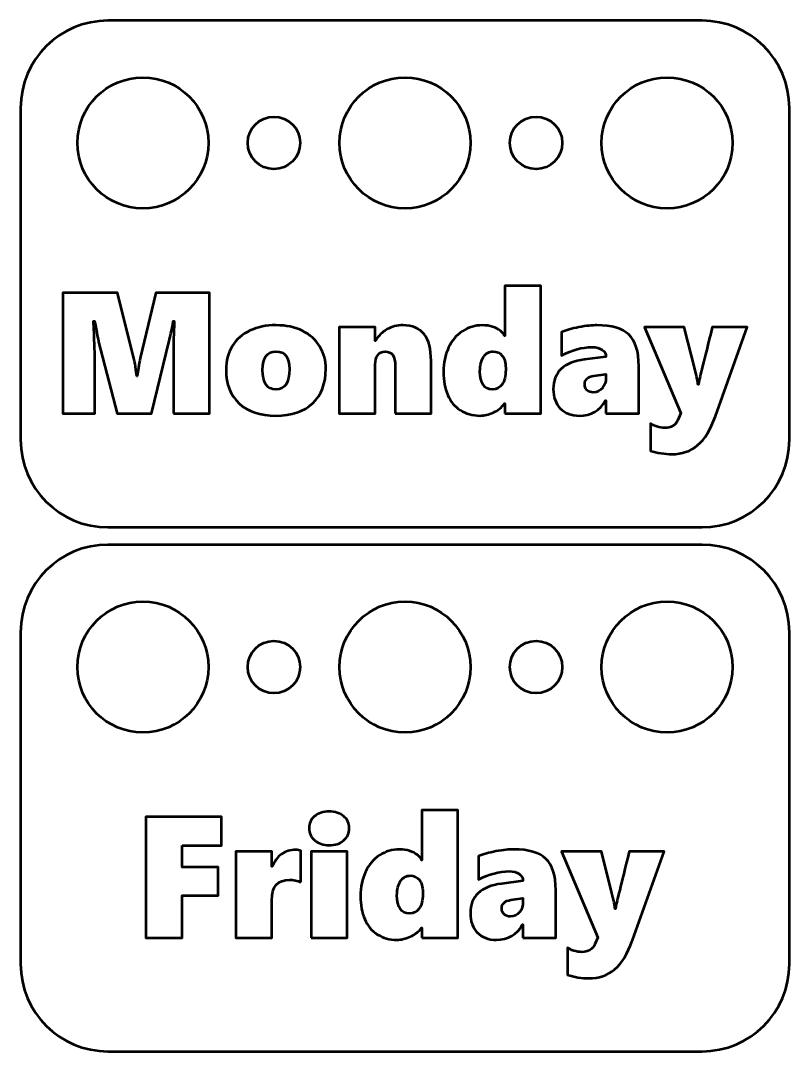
# Model space of a CAD drawing. Header units: centimetres. Extents: x -8.9 to 8.9, y -3 to 3.
# Drawn here: x -8.95 to -4.55, y -2.95 to 2.95 of the extents above; entities that cross this region are included whole.
import ezdxf

# ---------------------------------------------------------------- set-up
doc = ezdxf.new("R2010")
doc.units = ezdxf.units.CM
doc.header["$MEASUREMENT"] = 0
doc.layers.add('Layer 1', color=7, linetype='Continuous')

msp = doc.modelspace()

# ---------------------------------------------------------------- linework, layer by layer
at = {"layer": 'Layer 1', "lineweight": 53}
for centre, major_axis in [((-8.24999, 2.24999), (0, 0.37501)), ((-6.74999, 2.24999), (0, 0.37501)), ((-5.24999, 2.24999), (0, 0.37501)), ((-7.5, 2.25), (0, 0.15)), ((-6, 2.25), (0, 0.15)), ((-8.24999, -0.75001), (0, 0.37501)), ((-6.74999, -0.75001), (0, 0.37501)), ((-5.24999, -0.75001), (0, 0.37501)), ((-7.5, -0.75), (0, 0.15)), ((-6, -0.75), (0, 0.15))]:
    msp.add_ellipse(centre, major_axis=major_axis, ratio=1, dxfattribs=at)
for points in [[(-8.95, 0.55), (-8.95, 0.55), (-8.95, 2.45), (-8.95, 2.45), (-8.95, 2.45), (-8.95, 2.72614), (-8.72614, 2.95), (-8.45, 2.95), (-8.45, 2.95), (-8.45, 2.95), (-5.05, 2.95), (-5.05, 2.95), (-5.05, 2.95), (-4.77386, 2.95), (-4.55, 2.72614), (-4.55, 2.45), (-4.55, 2.45), (-4.55, 2.45), (-4.55, 0.55), (-4.55, 0.55), (-4.55, 0.55), (-4.55, 0.27386), (-4.77386, 0.05), (-5.05, 0.05), (-5.05, 0.05), (-5.05, 0.05), (-8.45, 0.05), (-8.45, 0.05), (-8.45, 0.05), (-8.72614, 0.05), (-8.95, 0.27386), (-8.95, 0.55)], [(-8.95, -2.45), (-8.95, -2.45), (-8.95, -0.55), (-8.95, -0.55), (-8.95, -0.55), (-8.95, -0.27386), (-8.72614, -0.05), (-8.45, -0.05), (-8.45, -0.05), (-8.45, -0.05), (-5.05, -0.05), (-5.05, -0.05), (-5.05, -0.05), (-4.77386, -0.05), (-4.55, -0.27386), (-4.55, -0.55), (-4.55, -0.55), (-4.55, -0.55), (-4.55, -2.45), (-4.55, -2.45), (-4.55, -2.45), (-4.55, -2.72614), (-4.77386, -2.95), (-5.05, -2.95), (-5.05, -2.95), (-5.05, -2.95), (-8.45, -2.95), (-8.45, -2.95), (-8.45, -2.95), (-8.72614, -2.95), (-8.95, -2.72614), (-8.95, -2.45)]]:
    msp.add_open_spline(points, degree=3, knots=[0, 0, 0, 0, 0.1111111, 0.1111111, 0.1111111, 0.1111111, 0.2222222, 0.2222222, 0.2222222, 0.2222222, 0.3333333, 0.3333333, 0.3333333, 0.3333333, 0.4444444, 0.4444444, 0.4444444, 0.4444444, 0.5555556, 0.5555556, 0.5555556, 0.5555556, 0.6666667, 0.6666667, 0.6666667, 0.6666667, 0.7777778, 0.7777778, 0.7777778, 0.7777778, 1, 1, 1, 1], dxfattribs=at)
at = {"layer": 'Layer 1', "color": 5, "lineweight": 53}
for points, knots in [([(-6.17783, 0.70059), (-6.17783, 0.70059), (-6.17783, 0.75788), (-6.17783, 0.75788), (-6.17783, 0.75788), (-6.17783, 0.75788), (-6.17981, 0.75788), (-6.17981, 0.75788), (-6.17981, 0.75788), (-6.19611, 0.73648), (-6.21751, 0.71952), (-6.24385, 0.70718), (-6.24385, 0.70718), (-6.27035, 0.69483), (-6.29637, 0.68874), (-6.32205, 0.68874), (-6.32205, 0.68874), (-6.36419, 0.68874), (-6.4014, 0.69911), (-6.4335, 0.71985), (-6.4335, 0.71985), (-6.46561, 0.7406), (-6.48964, 0.76957), (-6.50561, 0.80678), (-6.50561, 0.80678), (-6.52158, 0.84415), (-6.52948, 0.8881), (-6.52948, 0.93881), (-6.52948, 0.93881), (-6.52948, 0.99116), (-6.51993, 1.03759), (-6.501, 1.07809), (-6.501, 1.07809), (-6.48207, 1.11859), (-6.4554, 1.15003), (-6.42099, 1.17258), (-6.42099, 1.17258), (-6.38658, 1.19514), (-6.3479, 1.20633), (-6.30526, 1.20633), (-6.30526, 1.20633), (-6.28484, 1.20633), (-6.26624, 1.20337), (-6.24895, 1.19761), (-6.24895, 1.19761), (-6.23183, 1.19185), (-6.21685, 1.18411), (-6.20417, 1.17423), (-6.20417, 1.17423), (-6.1915, 1.16452), (-6.18327, 1.1548), (-6.17981, 1.14509), (-6.17981, 1.14509), (-6.17981, 1.14509), (-6.17783, 1.14509), (-6.17783, 1.14509), (-6.17783, 1.14509), (-6.17783, 1.14509), (-6.17783, 1.43155), (-6.17783, 1.43155), (-6.17783, 1.43155), (-6.17783, 1.43155), (-5.97237, 1.43155), (-5.97237, 1.43155), (-5.97237, 1.43155), (-5.97237, 1.43155), (-5.97237, 0.70059), (-5.97237, 0.70059), (-5.97237, 0.70059), (-5.97237, 0.70059), (-6.17783, 0.70059), (-6.17783, 0.70059)], [0, 0, 0, 0, 0.0526316, 0.0526316, 0.0526316, 0.0526316, 0.1052632, 0.1052632, 0.1052632, 0.1052632, 0.1578947, 0.1578947, 0.1578947, 0.1578947, 0.2105263, 0.2105263, 0.2105263, 0.2105263, 0.2631579, 0.2631579, 0.2631579, 0.2631579, 0.3157895, 0.3157895, 0.3157895, 0.3157895, 0.3684211, 0.3684211, 0.3684211, 0.3684211, 0.4210526, 0.4210526, 0.4210526, 0.4210526, 0.4736842, 0.4736842, 0.4736842, 0.4736842, 0.5263158, 0.5263158, 0.5263158, 0.5263158, 0.5789474, 0.5789474, 0.5789474, 0.5789474, 0.6315789, 0.6315789, 0.6315789, 0.6315789, 0.6842105, 0.6842105, 0.6842105, 0.6842105, 0.7368421, 0.7368421, 0.7368421, 0.7368421, 0.7894737, 0.7894737, 0.7894737, 0.7894737, 0.8421053, 0.8421053, 0.8421053, 0.8421053, 0.8947368, 0.8947368, 0.8947368, 0.8947368, 1, 1, 1, 1]), ([(-8.07503, 0.70059), (-8.07503, 0.70059), (-8.07503, 1.07957), (-8.07503, 1.07957), (-8.07503, 1.07957), (-8.07503, 1.11529), (-8.07387, 1.15447), (-8.07173, 1.19728), (-8.07173, 1.19728), (-8.07173, 1.19728), (-8.07025, 1.22905), (-8.07025, 1.22905), (-8.07025, 1.22905), (-8.07025, 1.22905), (-8.07601, 1.22905), (-8.07601, 1.22905), (-8.07601, 1.22905), (-8.08622, 1.17472), (-8.09412, 1.13719), (-8.09956, 1.11628), (-8.09956, 1.11628), (-8.09956, 1.11628), (-8.20146, 0.70059), (-8.20146, 0.70059), (-8.20146, 0.70059), (-8.20146, 0.70059), (-8.39721, 0.70059), (-8.39721, 0.70059), (-8.39721, 0.70059), (-8.39721, 0.70059), (-8.50372, 1.11134), (-8.50372, 1.11134), (-8.50372, 1.11134), (-8.50669, 1.12171), (-8.51426, 1.1609), (-8.52644, 1.22905), (-8.52644, 1.22905), (-8.52644, 1.22905), (-8.5322, 1.22905), (-8.5322, 1.22905), (-8.5322, 1.22905), (-8.52776, 1.12106), (-8.52545, 1.05356), (-8.52545, 1.02656), (-8.52545, 1.02656), (-8.52545, 1.02656), (-8.52545, 0.70059), (-8.52545, 0.70059), (-8.52545, 0.70059), (-8.52545, 0.70059), (-8.70819, 0.70059), (-8.70819, 0.70059), (-8.70819, 0.70059), (-8.70819, 0.70059), (-8.70819, 1.39204), (-8.70819, 1.39204), (-8.70819, 1.39204), (-8.70819, 1.39204), (-8.39622, 1.39204), (-8.39622, 1.39204), (-8.39622, 1.39204), (-8.39622, 1.39204), (-8.30123, 1.01668), (-8.30123, 1.01668), (-8.30123, 1.01668), (-8.29892, 1.00894), (-8.29596, 0.9933), (-8.29217, 0.9696), (-8.29217, 0.9696), (-8.28855, 0.94605), (-8.28625, 0.92778), (-8.28526, 0.91494), (-8.28526, 0.91494), (-8.28526, 0.91494), (-8.2823, 0.91494), (-8.2823, 0.91494), (-8.2823, 0.91494), (-8.27884, 0.94424), (-8.27324, 0.97865), (-8.2655, 1.01849), (-8.2655, 1.01849), (-8.2655, 1.01849), (-8.17677, 1.39204), (-8.17677, 1.39204), (-8.17677, 1.39204), (-8.17677, 1.39204), (-7.86957, 1.39204), (-7.86957, 1.39204), (-7.86957, 1.39204), (-7.86957, 1.39204), (-7.86957, 0.70059), (-7.86957, 0.70059), (-7.86957, 0.70059), (-7.86957, 0.70059), (-8.07503, 0.70059), (-8.07503, 0.70059)], [0, 0, 0, 0, 0.04, 0.04, 0.04, 0.04, 0.08, 0.08, 0.08, 0.08, 0.12, 0.12, 0.12, 0.12, 0.16, 0.16, 0.16, 0.16, 0.2, 0.2, 0.2, 0.2, 0.24, 0.24, 0.24, 0.24, 0.28, 0.28, 0.28, 0.28, 0.32, 0.32, 0.32, 0.32, 0.36, 0.36, 0.36, 0.36, 0.4, 0.4, 0.4, 0.4, 0.44, 0.44, 0.44, 0.44, 0.48, 0.48, 0.48, 0.48, 0.52, 0.52, 0.52, 0.52, 0.56, 0.56, 0.56, 0.56, 0.6, 0.6, 0.6, 0.6, 0.64, 0.64, 0.64, 0.64, 0.68, 0.68, 0.68, 0.68, 0.72, 0.72, 0.72, 0.72, 0.76, 0.76, 0.76, 0.76, 0.8, 0.8, 0.8, 0.8, 0.84, 0.84, 0.84, 0.84, 0.88, 0.88, 0.88, 0.88, 0.92, 0.92, 0.92, 0.92, 1, 1, 1, 1]), ([(-7.20299, 0.95626), (-7.20299, 0.87296), (-7.22817, 0.8076), (-7.27839, 0.76002), (-7.27839, 0.76002), (-7.32876, 0.71244), (-7.39906, 0.68874), (-7.48944, 0.68874), (-7.48944, 0.68874), (-7.57916, 0.68874), (-7.64897, 0.71195), (-7.69902, 0.75838), (-7.69902, 0.75838), (-7.7489, 0.8048), (-7.77392, 0.86884), (-7.77392, 0.9505), (-7.77392, 0.9505), (-7.77392, 1.00285), (-7.76223, 1.04829), (-7.73869, 1.08681), (-7.73869, 1.08681), (-7.71531, 1.12534), (-7.68189, 1.15497), (-7.63843, 1.17555), (-7.63843, 1.17555), (-7.59497, 1.19613), (-7.54509, 1.20633), (-7.48845, 1.20633), (-7.48845, 1.20633), (-7.43001, 1.20633), (-7.3793, 1.19563), (-7.33634, 1.17407), (-7.33634, 1.17407), (-7.29337, 1.1525), (-7.26044, 1.1227), (-7.23739, 1.08434), (-7.23739, 1.08434), (-7.21451, 1.04615), (-7.20299, 1.00351), (-7.20299, 0.95626)], [0, 0, 0, 0, 0.0909091, 0.0909091, 0.0909091, 0.0909091, 0.1818182, 0.1818182, 0.1818182, 0.1818182, 0.2727273, 0.2727273, 0.2727273, 0.2727273, 0.3636364, 0.3636364, 0.3636364, 0.3636364, 0.4545455, 0.4545455, 0.4545455, 0.4545455, 0.5454545, 0.5454545, 0.5454545, 0.5454545, 0.6363636, 0.6363636, 0.6363636, 0.6363636, 0.7272727, 0.7272727, 0.7272727, 0.7272727, 0.8181818, 0.8181818, 0.8181818, 0.8181818, 1, 1, 1, 1]), ([(-6.80606, 0.70059), (-6.80606, 0.70059), (-6.80606, 0.97025), (-6.80606, 0.97025), (-6.80606, 0.97025), (-6.80606, 1.00088), (-6.81067, 1.02277), (-6.81972, 1.03611), (-6.81972, 1.03611), (-6.82894, 1.04944), (-6.84376, 1.05619), (-6.86434, 1.05619), (-6.86434, 1.05619), (-6.88195, 1.05619), (-6.89578, 1.04928), (-6.90566, 1.03545), (-6.90566, 1.03545), (-6.9157, 1.02162), (-6.92064, 1.00384), (-6.92064, 0.98244), (-6.92064, 0.98244), (-6.92064, 0.98244), (-6.92064, 0.70059), (-6.92064, 0.70059), (-6.92064, 0.70059), (-6.92064, 0.70059), (-7.1261, 0.70059), (-7.1261, 0.70059), (-7.1261, 0.70059), (-7.1261, 0.70059), (-7.1261, 1.19448), (-7.1261, 1.19448), (-7.1261, 1.19448), (-7.1261, 1.19448), (-6.92064, 1.19448), (-6.92064, 1.19448), (-6.92064, 1.19448), (-6.92064, 1.19448), (-6.92064, 1.11743), (-6.92064, 1.11743), (-6.92064, 1.11743), (-6.92064, 1.11743), (-6.91867, 1.11743), (-6.91867, 1.11743), (-6.91867, 1.11743), (-6.90237, 1.14558), (-6.88031, 1.16748), (-6.85265, 1.18296), (-6.85265, 1.18296), (-6.82499, 1.1986), (-6.79503, 1.20633), (-6.7626, 1.20633), (-6.7626, 1.20633), (-6.6546, 1.20633), (-6.6006, 1.13818), (-6.6006, 1.00186), (-6.6006, 1.00186), (-6.6006, 1.00186), (-6.6006, 0.70059), (-6.6006, 0.70059), (-6.6006, 0.70059), (-6.6006, 0.70059), (-6.80606, 0.70059), (-6.80606, 0.70059)], [0, 0, 0, 0, 0.0588235, 0.0588235, 0.0588235, 0.0588235, 0.1176471, 0.1176471, 0.1176471, 0.1176471, 0.1764706, 0.1764706, 0.1764706, 0.1764706, 0.2352941, 0.2352941, 0.2352941, 0.2352941, 0.2941176, 0.2941176, 0.2941176, 0.2941176, 0.3529412, 0.3529412, 0.3529412, 0.3529412, 0.4117647, 0.4117647, 0.4117647, 0.4117647, 0.4705882, 0.4705882, 0.4705882, 0.4705882, 0.5294118, 0.5294118, 0.5294118, 0.5294118, 0.5882353, 0.5882353, 0.5882353, 0.5882353, 0.6470588, 0.6470588, 0.6470588, 0.6470588, 0.7058824, 0.7058824, 0.7058824, 0.7058824, 0.7647059, 0.7647059, 0.7647059, 0.7647059, 0.8235294, 0.8235294, 0.8235294, 0.8235294, 0.8823529, 0.8823529, 0.8823529, 0.8823529, 1, 1, 1, 1]), ([(-5.59982, 0.70059), (-5.59982, 0.70059), (-5.59982, 0.77566), (-5.59982, 0.77566), (-5.59982, 0.77566), (-5.59982, 0.77566), (-5.60179, 0.77566), (-5.60179, 0.77566), (-5.60179, 0.77566), (-5.63455, 0.71771), (-5.6846, 0.68874), (-5.7521, 0.68874), (-5.7521, 0.68874), (-5.79869, 0.68874), (-5.83524, 0.70257), (-5.86158, 0.73022), (-5.86158, 0.73022), (-5.88792, 0.75788), (-5.90109, 0.79476), (-5.90109, 0.84102), (-5.90109, 0.84102), (-5.90109, 0.93799), (-5.84149, 0.99429), (-5.7223, 1.0096), (-5.7223, 1.0096), (-5.7223, 1.0096), (-5.59982, 1.02557), (-5.59982, 1.02557), (-5.59982, 1.02557), (-5.59982, 1.0417), (-5.60706, 1.05504), (-5.62155, 1.06541), (-5.62155, 1.06541), (-5.63587, 1.07578), (-5.6553, 1.08089), (-5.67983, 1.08089), (-5.67983, 1.08089), (-5.73498, 1.08089), (-5.79326, 1.06508), (-5.85466, 1.03347), (-5.85466, 1.03347), (-5.85466, 1.03347), (-5.85466, 1.16682), (-5.85466, 1.16682), (-5.85466, 1.16682), (-5.82799, 1.17835), (-5.79457, 1.18789), (-5.7544, 1.1953), (-5.7544, 1.1953), (-5.71423, 1.20271), (-5.67983, 1.20633), (-5.65118, 1.20633), (-5.65118, 1.20633), (-5.56738, 1.20633), (-5.50647, 1.18839), (-5.46877, 1.1525), (-5.46877, 1.1525), (-5.43107, 1.11677), (-5.41214, 1.05685), (-5.41214, 0.97305), (-5.41214, 0.97305), (-5.41214, 0.97305), (-5.41214, 0.70059), (-5.41214, 0.70059), (-5.41214, 0.70059), (-5.41214, 0.70059), (-5.59982, 0.70059), (-5.59982, 0.70059)], [0, 0, 0, 0, 0.0555556, 0.0555556, 0.0555556, 0.0555556, 0.1111111, 0.1111111, 0.1111111, 0.1111111, 0.1666667, 0.1666667, 0.1666667, 0.1666667, 0.2222222, 0.2222222, 0.2222222, 0.2222222, 0.2777778, 0.2777778, 0.2777778, 0.2777778, 0.3333333, 0.3333333, 0.3333333, 0.3333333, 0.3888889, 0.3888889, 0.3888889, 0.3888889, 0.4444444, 0.4444444, 0.4444444, 0.4444444, 0.5, 0.5, 0.5, 0.5, 0.5555556, 0.5555556, 0.5555556, 0.5555556, 0.6111111, 0.6111111, 0.6111111, 0.6111111, 0.6666667, 0.6666667, 0.6666667, 0.6666667, 0.7222222, 0.7222222, 0.7222222, 0.7222222, 0.7777778, 0.7777778, 0.7777778, 0.7777778, 0.8333333, 0.8333333, 0.8333333, 0.8333333, 0.8888889, 0.8888889, 0.8888889, 0.8888889, 1, 1, 1, 1]), ([(-5.22348, 0.46846), (-5.24274, 0.46846), (-5.26348, 0.47011), (-5.28571, 0.47357), (-5.28571, 0.47357), (-5.30777, 0.47686), (-5.32769, 0.4818), (-5.34497, 0.48822), (-5.34497, 0.48822), (-5.34497, 0.48822), (-5.34497, 0.6433), (-5.34497, 0.6433), (-5.34497, 0.6433), (-5.33691, 0.63721), (-5.32505, 0.63145), (-5.30908, 0.62634), (-5.30908, 0.62634), (-5.29328, 0.62124), (-5.27813, 0.6186), (-5.26414, 0.6186), (-5.26414, 0.6186), (-5.22595, 0.6186), (-5.20059, 0.63375), (-5.18808, 0.66388), (-5.18808, 0.66388), (-5.18808, 0.66388), (-5.17211, 0.70257), (-5.17211, 0.70257), (-5.17211, 0.70257), (-5.17211, 0.70257), (-5.37856, 1.19448), (-5.37856, 1.19448), (-5.37856, 1.19448), (-5.37856, 1.19448), (-5.15137, 1.19448), (-5.15137, 1.19448), (-5.15137, 1.19448), (-5.15137, 1.19448), (-5.09144, 0.95626), (-5.09144, 0.95626), (-5.09144, 0.95626), (-5.07992, 0.91181), (-5.07366, 0.88201), (-5.07268, 0.86654), (-5.07268, 0.86654), (-5.07268, 0.86654), (-5.0707, 0.86654), (-5.0707, 0.86654), (-5.0707, 0.86654), (-5.06971, 0.87362), (-5.06839, 0.88152), (-5.06658, 0.89024), (-5.06658, 0.89024), (-5.06477, 0.8988), (-5.03975, 1.00022), (-4.99151, 1.19448), (-4.99151, 1.19448), (-4.99151, 1.19448), (-4.79182, 1.19448), (-4.79182, 1.19448), (-4.79182, 1.19448), (-4.79182, 1.19448), (-4.97357, 0.68643), (-4.97357, 0.68643), (-4.97357, 0.68643), (-5.0009, 0.60873), (-5.03481, 0.55292), (-5.07514, 0.51917), (-5.07514, 0.51917), (-5.11548, 0.48542), (-5.16487, 0.46846), (-5.22348, 0.46846)], [0, 0, 0, 0, 0.0526316, 0.0526316, 0.0526316, 0.0526316, 0.1052632, 0.1052632, 0.1052632, 0.1052632, 0.1578947, 0.1578947, 0.1578947, 0.1578947, 0.2105263, 0.2105263, 0.2105263, 0.2105263, 0.2631579, 0.2631579, 0.2631579, 0.2631579, 0.3157895, 0.3157895, 0.3157895, 0.3157895, 0.3684211, 0.3684211, 0.3684211, 0.3684211, 0.4210526, 0.4210526, 0.4210526, 0.4210526, 0.4736842, 0.4736842, 0.4736842, 0.4736842, 0.5263158, 0.5263158, 0.5263158, 0.5263158, 0.5789474, 0.5789474, 0.5789474, 0.5789474, 0.6315789, 0.6315789, 0.6315789, 0.6315789, 0.6842105, 0.6842105, 0.6842105, 0.6842105, 0.7368421, 0.7368421, 0.7368421, 0.7368421, 0.7894737, 0.7894737, 0.7894737, 0.7894737, 0.8421053, 0.8421053, 0.8421053, 0.8421053, 0.8947368, 0.8947368, 0.8947368, 0.8947368, 1, 1, 1, 1]), ([(-7.41141, 0.95527), (-7.41141, 1.02261), (-7.43709, 1.05619), (-7.48845, 1.05619), (-7.48845, 1.05619), (-7.53982, 1.05619), (-7.5655, 1.02096), (-7.5655, 0.9505), (-7.5655, 0.9505), (-7.5655, 0.87609), (-7.53949, 0.83888), (-7.48747, 0.83888), (-7.48747, 0.83888), (-7.43676, 0.83888), (-7.41141, 0.87773), (-7.41141, 0.95527)], [0, 0, 0, 0, 0.2, 0.2, 0.2, 0.2, 0.4, 0.4, 0.4, 0.4, 0.6, 0.6, 0.6, 0.6, 1, 1, 1, 1]), ([(-6.17355, 0.96252), (-6.17355, 0.99215), (-6.17997, 1.0152), (-6.19298, 1.0315), (-6.19298, 1.0315), (-6.20598, 1.04796), (-6.2236, 1.05619), (-6.24582, 1.05619), (-6.24582, 1.05619), (-6.26805, 1.05619), (-6.28616, 1.04598), (-6.30015, 1.02557), (-6.30015, 1.02557), (-6.31415, 1.00516), (-6.32106, 0.97783), (-6.32106, 0.94375), (-6.32106, 0.94375), (-6.32106, 0.87378), (-6.29702, 0.83888), (-6.24879, 0.83888), (-6.24879, 0.83888), (-6.2259, 0.83888), (-6.20763, 0.84826), (-6.19397, 0.8672), (-6.19397, 0.8672), (-6.1803, 0.88596), (-6.17355, 0.91346), (-6.17355, 0.94951), (-6.17355, 0.94951), (-6.17355, 0.94951), (-6.17355, 0.96252), (-6.17355, 0.96252)], [0, 0, 0, 0, 0.1111111, 0.1111111, 0.1111111, 0.1111111, 0.2222222, 0.2222222, 0.2222222, 0.2222222, 0.3333333, 0.3333333, 0.3333333, 0.3333333, 0.4444444, 0.4444444, 0.4444444, 0.4444444, 0.5555556, 0.5555556, 0.5555556, 0.5555556, 0.6666667, 0.6666667, 0.6666667, 0.6666667, 0.7777778, 0.7777778, 0.7777778, 0.7777778, 1, 1, 1, 1]), ([(-5.72131, 0.86835), (-5.72131, 0.85485), (-5.71703, 0.84382), (-5.70847, 0.83509), (-5.70847, 0.83509), (-5.70008, 0.82637), (-5.68789, 0.82209), (-5.67209, 0.82209), (-5.67209, 0.82209), (-5.65052, 0.82209), (-5.63324, 0.83015), (-5.6199, 0.84629), (-5.6199, 0.84629), (-5.60657, 0.86226), (-5.59982, 0.88284), (-5.59982, 0.90802), (-5.59982, 0.90802), (-5.59982, 0.90802), (-5.59982, 0.92679), (-5.59982, 0.92679), (-5.59982, 0.92679), (-5.59982, 0.92679), (-5.66929, 0.91708), (-5.66929, 0.91708), (-5.66929, 0.91708), (-5.70403, 0.91132), (-5.72131, 0.89518), (-5.72131, 0.86835)], [0, 0, 0, 0, 0.125, 0.125, 0.125, 0.125, 0.25, 0.25, 0.25, 0.25, 0.375, 0.375, 0.375, 0.375, 0.5, 0.5, 0.5, 0.5, 0.625, 0.625, 0.625, 0.625, 0.75, 0.75, 0.75, 0.75, 1, 1, 1, 1]), ([(-7.06955, -1.6725), (-7.06955, -1.70147), (-7.08009, -1.72485), (-7.10116, -1.74296), (-7.10116, -1.74296), (-7.12224, -1.76091), (-7.14989, -1.76996), (-7.1843, -1.76996), (-7.1843, -1.76996), (-7.21772, -1.76996), (-7.24521, -1.76058), (-7.26645, -1.74197), (-7.26645, -1.74197), (-7.28785, -1.72337), (-7.29856, -1.70016), (-7.29856, -1.6725), (-7.29856, -1.6725), (-7.29856, -1.64418), (-7.28818, -1.62113), (-7.26744, -1.60368), (-7.26744, -1.60368), (-7.2467, -1.58607), (-7.21904, -1.57734), (-7.1843, -1.57734), (-7.1843, -1.57734), (-7.14989, -1.57734), (-7.12224, -1.58607), (-7.10116, -1.60368), (-7.10116, -1.60368), (-7.08009, -1.62113), (-7.06955, -1.64418), (-7.06955, -1.6725)], [0, 0, 0, 0, 0.1111111, 0.1111111, 0.1111111, 0.1111111, 0.2222222, 0.2222222, 0.2222222, 0.2222222, 0.3333333, 0.3333333, 0.3333333, 0.3333333, 0.4444444, 0.4444444, 0.4444444, 0.4444444, 0.5555556, 0.5555556, 0.5555556, 0.5555556, 0.6666667, 0.6666667, 0.6666667, 0.6666667, 0.7777778, 0.7777778, 0.7777778, 0.7777778, 1, 1, 1, 1]), ([(-6.65271, -2.29941), (-6.65271, -2.29941), (-6.65271, -2.24212), (-6.65271, -2.24212), (-6.65271, -2.24212), (-6.65271, -2.24212), (-6.65469, -2.24212), (-6.65469, -2.24212), (-6.65469, -2.24212), (-6.67099, -2.26352), (-6.69239, -2.28048), (-6.71873, -2.29282), (-6.71873, -2.29282), (-6.74523, -2.30517), (-6.77125, -2.31126), (-6.79693, -2.31126), (-6.79693, -2.31126), (-6.83907, -2.31126), (-6.87628, -2.30089), (-6.90838, -2.28015), (-6.90838, -2.28015), (-6.94049, -2.2594), (-6.96452, -2.23043), (-6.98049, -2.19322), (-6.98049, -2.19322), (-6.99646, -2.15585), (-7.00436, -2.1119), (-7.00436, -2.06119), (-7.00436, -2.06119), (-7.00436, -2.00884), (-6.99481, -1.96241), (-6.97588, -1.92191), (-6.97588, -1.92191), (-6.95695, -1.88141), (-6.93028, -1.84997), (-6.89587, -1.82742), (-6.89587, -1.82742), (-6.86146, -1.80486), (-6.82278, -1.79367), (-6.78014, -1.79367), (-6.78014, -1.79367), (-6.75972, -1.79367), (-6.74112, -1.79663), (-6.72383, -1.80239), (-6.72383, -1.80239), (-6.70671, -1.80815), (-6.69173, -1.81589), (-6.67905, -1.82577), (-6.67905, -1.82577), (-6.66638, -1.83548), (-6.65815, -1.8452), (-6.65469, -1.85491), (-6.65469, -1.85491), (-6.65469, -1.85491), (-6.65271, -1.85491), (-6.65271, -1.85491), (-6.65271, -1.85491), (-6.65271, -1.85491), (-6.65271, -1.56845), (-6.65271, -1.56845), (-6.65271, -1.56845), (-6.65271, -1.56845), (-6.44725, -1.56845), (-6.44725, -1.56845), (-6.44725, -1.56845), (-6.44725, -1.56845), (-6.44725, -2.29941), (-6.44725, -2.29941), (-6.44725, -2.29941), (-6.44725, -2.29941), (-6.65271, -2.29941), (-6.65271, -2.29941)], [0, 0, 0, 0, 0.0526316, 0.0526316, 0.0526316, 0.0526316, 0.1052632, 0.1052632, 0.1052632, 0.1052632, 0.1578947, 0.1578947, 0.1578947, 0.1578947, 0.2105263, 0.2105263, 0.2105263, 0.2105263, 0.2631579, 0.2631579, 0.2631579, 0.2631579, 0.3157895, 0.3157895, 0.3157895, 0.3157895, 0.3684211, 0.3684211, 0.3684211, 0.3684211, 0.4210526, 0.4210526, 0.4210526, 0.4210526, 0.4736842, 0.4736842, 0.4736842, 0.4736842, 0.5263158, 0.5263158, 0.5263158, 0.5263158, 0.5789474, 0.5789474, 0.5789474, 0.5789474, 0.6315789, 0.6315789, 0.6315789, 0.6315789, 0.6842105, 0.6842105, 0.6842105, 0.6842105, 0.7368421, 0.7368421, 0.7368421, 0.7368421, 0.7894737, 0.7894737, 0.7894737, 0.7894737, 0.8421053, 0.8421053, 0.8421053, 0.8421053, 0.8947368, 0.8947368, 0.8947368, 0.8947368, 1, 1, 1, 1]), ([(-8.0249, -1.77095), (-8.0249, -1.77095), (-8.0249, -1.89541), (-8.0249, -1.89541), (-8.0249, -1.89541), (-8.0249, -1.89541), (-7.81944, -1.89541), (-7.81944, -1.89541), (-7.81944, -1.89541), (-7.81944, -1.89541), (-7.81944, -2.05839), (-7.81944, -2.05839), (-7.81944, -2.05839), (-7.81944, -2.05839), (-8.0249, -2.05839), (-8.0249, -2.05839), (-8.0249, -2.05839), (-8.0249, -2.05839), (-8.0249, -2.29941), (-8.0249, -2.29941), (-8.0249, -2.29941), (-8.0249, -2.29941), (-8.23332, -2.29941), (-8.23332, -2.29941), (-8.23332, -2.29941), (-8.23332, -2.29941), (-8.23332, -1.60796), (-8.23332, -1.60796), (-8.23332, -1.60796), (-8.23332, -1.60796), (-7.79969, -1.60796), (-7.79969, -1.60796), (-7.79969, -1.60796), (-7.79969, -1.60796), (-7.79969, -1.77095), (-7.79969, -1.77095), (-7.79969, -1.77095), (-7.79969, -1.77095), (-8.0249, -1.77095), (-8.0249, -1.77095)], [0, 0, 0, 0, 0.0909091, 0.0909091, 0.0909091, 0.0909091, 0.1818182, 0.1818182, 0.1818182, 0.1818182, 0.2727273, 0.2727273, 0.2727273, 0.2727273, 0.3636364, 0.3636364, 0.3636364, 0.3636364, 0.4545455, 0.4545455, 0.4545455, 0.4545455, 0.5454545, 0.5454545, 0.5454545, 0.5454545, 0.6363636, 0.6363636, 0.6363636, 0.6363636, 0.7272727, 0.7272727, 0.7272727, 0.7272727, 0.8181818, 0.8181818, 0.8181818, 0.8181818, 1, 1, 1, 1]), ([(-7.3463, -1.98134), (-7.35403, -1.97789), (-7.36441, -1.9746), (-7.37758, -1.9718), (-7.37758, -1.9718), (-7.39091, -1.969), (-7.40178, -1.96752), (-7.4105, -1.96752), (-7.4105, -1.96752), (-7.47833, -1.96752), (-7.51224, -2.0067), (-7.51224, -2.08523), (-7.51224, -2.08523), (-7.51224, -2.08523), (-7.51224, -2.29941), (-7.51224, -2.29941), (-7.51224, -2.29941), (-7.51224, -2.29941), (-7.7177, -2.29941), (-7.7177, -2.29941), (-7.7177, -2.29941), (-7.7177, -2.29941), (-7.7177, -1.80552), (-7.7177, -1.80552), (-7.7177, -1.80552), (-7.7177, -1.80552), (-7.51224, -1.80552), (-7.51224, -1.80552), (-7.51224, -1.80552), (-7.51224, -1.80552), (-7.51224, -1.89244), (-7.51224, -1.89244), (-7.51224, -1.89244), (-7.51224, -1.89244), (-7.51027, -1.89244), (-7.51027, -1.89244), (-7.51027, -1.89244), (-7.49776, -1.86116), (-7.47998, -1.83729), (-7.45676, -1.821), (-7.45676, -1.821), (-7.43355, -1.8047), (-7.40655, -1.79663), (-7.37576, -1.79663), (-7.37576, -1.79663), (-7.36441, -1.79663), (-7.35469, -1.79861), (-7.3463, -1.80239), (-7.3463, -1.80239), (-7.3463, -1.80239), (-7.3463, -1.98134), (-7.3463, -1.98134)], [0, 0, 0, 0, 0.0714286, 0.0714286, 0.0714286, 0.0714286, 0.1428571, 0.1428571, 0.1428571, 0.1428571, 0.2142857, 0.2142857, 0.2142857, 0.2142857, 0.2857143, 0.2857143, 0.2857143, 0.2857143, 0.3571429, 0.3571429, 0.3571429, 0.3571429, 0.4285714, 0.4285714, 0.4285714, 0.4285714, 0.5, 0.5, 0.5, 0.5, 0.5714286, 0.5714286, 0.5714286, 0.5714286, 0.6428571, 0.6428571, 0.6428571, 0.6428571, 0.7142857, 0.7142857, 0.7142857, 0.7142857, 0.7857143, 0.7857143, 0.7857143, 0.7857143, 0.8571429, 0.8571429, 0.8571429, 0.8571429, 1, 1, 1, 1]), ([(-7.28703, -2.29941), (-7.28703, -2.29941), (-7.28703, -1.80552), (-7.28703, -1.80552), (-7.28703, -1.80552), (-7.28703, -1.80552), (-7.08157, -1.80552), (-7.08157, -1.80552), (-7.08157, -1.80552), (-7.08157, -1.80552), (-7.08157, -2.29941), (-7.08157, -2.29941), (-7.08157, -2.29941), (-7.08157, -2.29941), (-7.28703, -2.29941), (-7.28703, -2.29941)], [0, 0, 0, 0, 0.2, 0.2, 0.2, 0.2, 0.4, 0.4, 0.4, 0.4, 0.6, 0.6, 0.6, 0.6, 1, 1, 1, 1]), ([(-6.0747, -2.29941), (-6.0747, -2.29941), (-6.0747, -2.22434), (-6.0747, -2.22434), (-6.0747, -2.22434), (-6.0747, -2.22434), (-6.07667, -2.22434), (-6.07667, -2.22434), (-6.07667, -2.22434), (-6.10943, -2.28229), (-6.15948, -2.31126), (-6.22698, -2.31126), (-6.22698, -2.31126), (-6.27357, -2.31126), (-6.31012, -2.29743), (-6.33646, -2.26978), (-6.33646, -2.26978), (-6.3628, -2.24212), (-6.37597, -2.20524), (-6.37597, -2.15898), (-6.37597, -2.15898), (-6.37597, -2.06201), (-6.31637, -2.00571), (-6.19718, -1.9904), (-6.19718, -1.9904), (-6.19718, -1.9904), (-6.0747, -1.97443), (-6.0747, -1.97443), (-6.0747, -1.97443), (-6.0747, -1.9583), (-6.08194, -1.94496), (-6.09643, -1.93459), (-6.09643, -1.93459), (-6.11075, -1.92422), (-6.13018, -1.91911), (-6.15471, -1.91911), (-6.15471, -1.91911), (-6.20986, -1.91911), (-6.26814, -1.93492), (-6.32954, -1.96653), (-6.32954, -1.96653), (-6.32954, -1.96653), (-6.32954, -1.83318), (-6.32954, -1.83318), (-6.32954, -1.83318), (-6.30287, -1.82165), (-6.26945, -1.81211), (-6.22928, -1.8047), (-6.22928, -1.8047), (-6.18911, -1.79729), (-6.15471, -1.79367), (-6.12606, -1.79367), (-6.12606, -1.79367), (-6.04226, -1.79367), (-5.98135, -1.81161), (-5.94365, -1.8475), (-5.94365, -1.8475), (-5.90595, -1.88323), (-5.88702, -1.94315), (-5.88702, -2.02695), (-5.88702, -2.02695), (-5.88702, -2.02695), (-5.88702, -2.29941), (-5.88702, -2.29941), (-5.88702, -2.29941), (-5.88702, -2.29941), (-6.0747, -2.29941), (-6.0747, -2.29941)], [0, 0, 0, 0, 0.0555556, 0.0555556, 0.0555556, 0.0555556, 0.1111111, 0.1111111, 0.1111111, 0.1111111, 0.1666667, 0.1666667, 0.1666667, 0.1666667, 0.2222222, 0.2222222, 0.2222222, 0.2222222, 0.2777778, 0.2777778, 0.2777778, 0.2777778, 0.3333333, 0.3333333, 0.3333333, 0.3333333, 0.3888889, 0.3888889, 0.3888889, 0.3888889, 0.4444444, 0.4444444, 0.4444444, 0.4444444, 0.5, 0.5, 0.5, 0.5, 0.5555556, 0.5555556, 0.5555556, 0.5555556, 0.6111111, 0.6111111, 0.6111111, 0.6111111, 0.6666667, 0.6666667, 0.6666667, 0.6666667, 0.7222222, 0.7222222, 0.7222222, 0.7222222, 0.7777778, 0.7777778, 0.7777778, 0.7777778, 0.8333333, 0.8333333, 0.8333333, 0.8333333, 0.8888889, 0.8888889, 0.8888889, 0.8888889, 1, 1, 1, 1]), ([(-5.69836, -2.53154), (-5.71762, -2.53154), (-5.73836, -2.52989), (-5.76059, -2.52643), (-5.76059, -2.52643), (-5.78265, -2.52314), (-5.80257, -2.5182), (-5.81985, -2.51178), (-5.81985, -2.51178), (-5.81985, -2.51178), (-5.81985, -2.3567), (-5.81985, -2.3567), (-5.81985, -2.3567), (-5.81179, -2.36279), (-5.79993, -2.36855), (-5.78396, -2.37366), (-5.78396, -2.37366), (-5.76816, -2.37876), (-5.75301, -2.3814), (-5.73902, -2.3814), (-5.73902, -2.3814), (-5.70083, -2.3814), (-5.67547, -2.36625), (-5.66296, -2.33612), (-5.66296, -2.33612), (-5.66296, -2.33612), (-5.64699, -2.29743), (-5.64699, -2.29743), (-5.64699, -2.29743), (-5.64699, -2.29743), (-5.85344, -1.80552), (-5.85344, -1.80552), (-5.85344, -1.80552), (-5.85344, -1.80552), (-5.62625, -1.80552), (-5.62625, -1.80552), (-5.62625, -1.80552), (-5.62625, -1.80552), (-5.56632, -2.04374), (-5.56632, -2.04374), (-5.56632, -2.04374), (-5.5548, -2.08819), (-5.54854, -2.11799), (-5.54756, -2.13346), (-5.54756, -2.13346), (-5.54756, -2.13346), (-5.54558, -2.13346), (-5.54558, -2.13346), (-5.54558, -2.13346), (-5.54459, -2.12638), (-5.54327, -2.11848), (-5.54146, -2.10976), (-5.54146, -2.10976), (-5.53965, -2.1012), (-5.51463, -1.99978), (-5.46639, -1.80552), (-5.46639, -1.80552), (-5.46639, -1.80552), (-5.2667, -1.80552), (-5.2667, -1.80552), (-5.2667, -1.80552), (-5.2667, -1.80552), (-5.44845, -2.31357), (-5.44845, -2.31357), (-5.44845, -2.31357), (-5.47578, -2.39127), (-5.50969, -2.44708), (-5.55002, -2.48083), (-5.55002, -2.48083), (-5.59036, -2.51458), (-5.63975, -2.53154), (-5.69836, -2.53154)], [0, 0, 0, 0, 0.0526316, 0.0526316, 0.0526316, 0.0526316, 0.1052632, 0.1052632, 0.1052632, 0.1052632, 0.1578947, 0.1578947, 0.1578947, 0.1578947, 0.2105263, 0.2105263, 0.2105263, 0.2105263, 0.2631579, 0.2631579, 0.2631579, 0.2631579, 0.3157895, 0.3157895, 0.3157895, 0.3157895, 0.3684211, 0.3684211, 0.3684211, 0.3684211, 0.4210526, 0.4210526, 0.4210526, 0.4210526, 0.4736842, 0.4736842, 0.4736842, 0.4736842, 0.5263158, 0.5263158, 0.5263158, 0.5263158, 0.5789474, 0.5789474, 0.5789474, 0.5789474, 0.6315789, 0.6315789, 0.6315789, 0.6315789, 0.6842105, 0.6842105, 0.6842105, 0.6842105, 0.7368421, 0.7368421, 0.7368421, 0.7368421, 0.7894737, 0.7894737, 0.7894737, 0.7894737, 0.8421053, 0.8421053, 0.8421053, 0.8421053, 0.8947368, 0.8947368, 0.8947368, 0.8947368, 1, 1, 1, 1]), ([(-6.64843, -2.03748), (-6.64843, -2.00785), (-6.65485, -1.9848), (-6.66786, -1.9685), (-6.66786, -1.9685), (-6.68086, -1.95204), (-6.69848, -1.94381), (-6.7207, -1.94381), (-6.7207, -1.94381), (-6.74293, -1.94381), (-6.76104, -1.95402), (-6.77503, -1.97443), (-6.77503, -1.97443), (-6.78903, -1.99484), (-6.79594, -2.02217), (-6.79594, -2.05625), (-6.79594, -2.05625), (-6.79594, -2.12622), (-6.7719, -2.16112), (-6.72367, -2.16112), (-6.72367, -2.16112), (-6.70078, -2.16112), (-6.68251, -2.15174), (-6.66885, -2.1328), (-6.66885, -2.1328), (-6.65518, -2.11404), (-6.64843, -2.08654), (-6.64843, -2.05049), (-6.64843, -2.05049), (-6.64843, -2.05049), (-6.64843, -2.03748), (-6.64843, -2.03748)], [0, 0, 0, 0, 0.1111111, 0.1111111, 0.1111111, 0.1111111, 0.2222222, 0.2222222, 0.2222222, 0.2222222, 0.3333333, 0.3333333, 0.3333333, 0.3333333, 0.4444444, 0.4444444, 0.4444444, 0.4444444, 0.5555556, 0.5555556, 0.5555556, 0.5555556, 0.6666667, 0.6666667, 0.6666667, 0.6666667, 0.7777778, 0.7777778, 0.7777778, 0.7777778, 1, 1, 1, 1]), ([(-6.19619, -2.13165), (-6.19619, -2.14515), (-6.19191, -2.15618), (-6.18335, -2.16491), (-6.18335, -2.16491), (-6.17496, -2.17363), (-6.16277, -2.17791), (-6.14697, -2.17791), (-6.14697, -2.17791), (-6.1254, -2.17791), (-6.10812, -2.16985), (-6.09478, -2.15371), (-6.09478, -2.15371), (-6.08145, -2.13774), (-6.0747, -2.11716), (-6.0747, -2.09198), (-6.0747, -2.09198), (-6.0747, -2.09198), (-6.0747, -2.07321), (-6.0747, -2.07321), (-6.0747, -2.07321), (-6.0747, -2.07321), (-6.14417, -2.08292), (-6.14417, -2.08292), (-6.14417, -2.08292), (-6.17891, -2.08868), (-6.19619, -2.10482), (-6.19619, -2.13165)], [0, 0, 0, 0, 0.125, 0.125, 0.125, 0.125, 0.25, 0.25, 0.25, 0.25, 0.375, 0.375, 0.375, 0.375, 0.5, 0.5, 0.5, 0.5, 0.625, 0.625, 0.625, 0.625, 0.75, 0.75, 0.75, 0.75, 1, 1, 1, 1])]:
    msp.add_open_spline(points, degree=3, knots=knots, dxfattribs=at)

doc.saveas('drawing.dxf')
